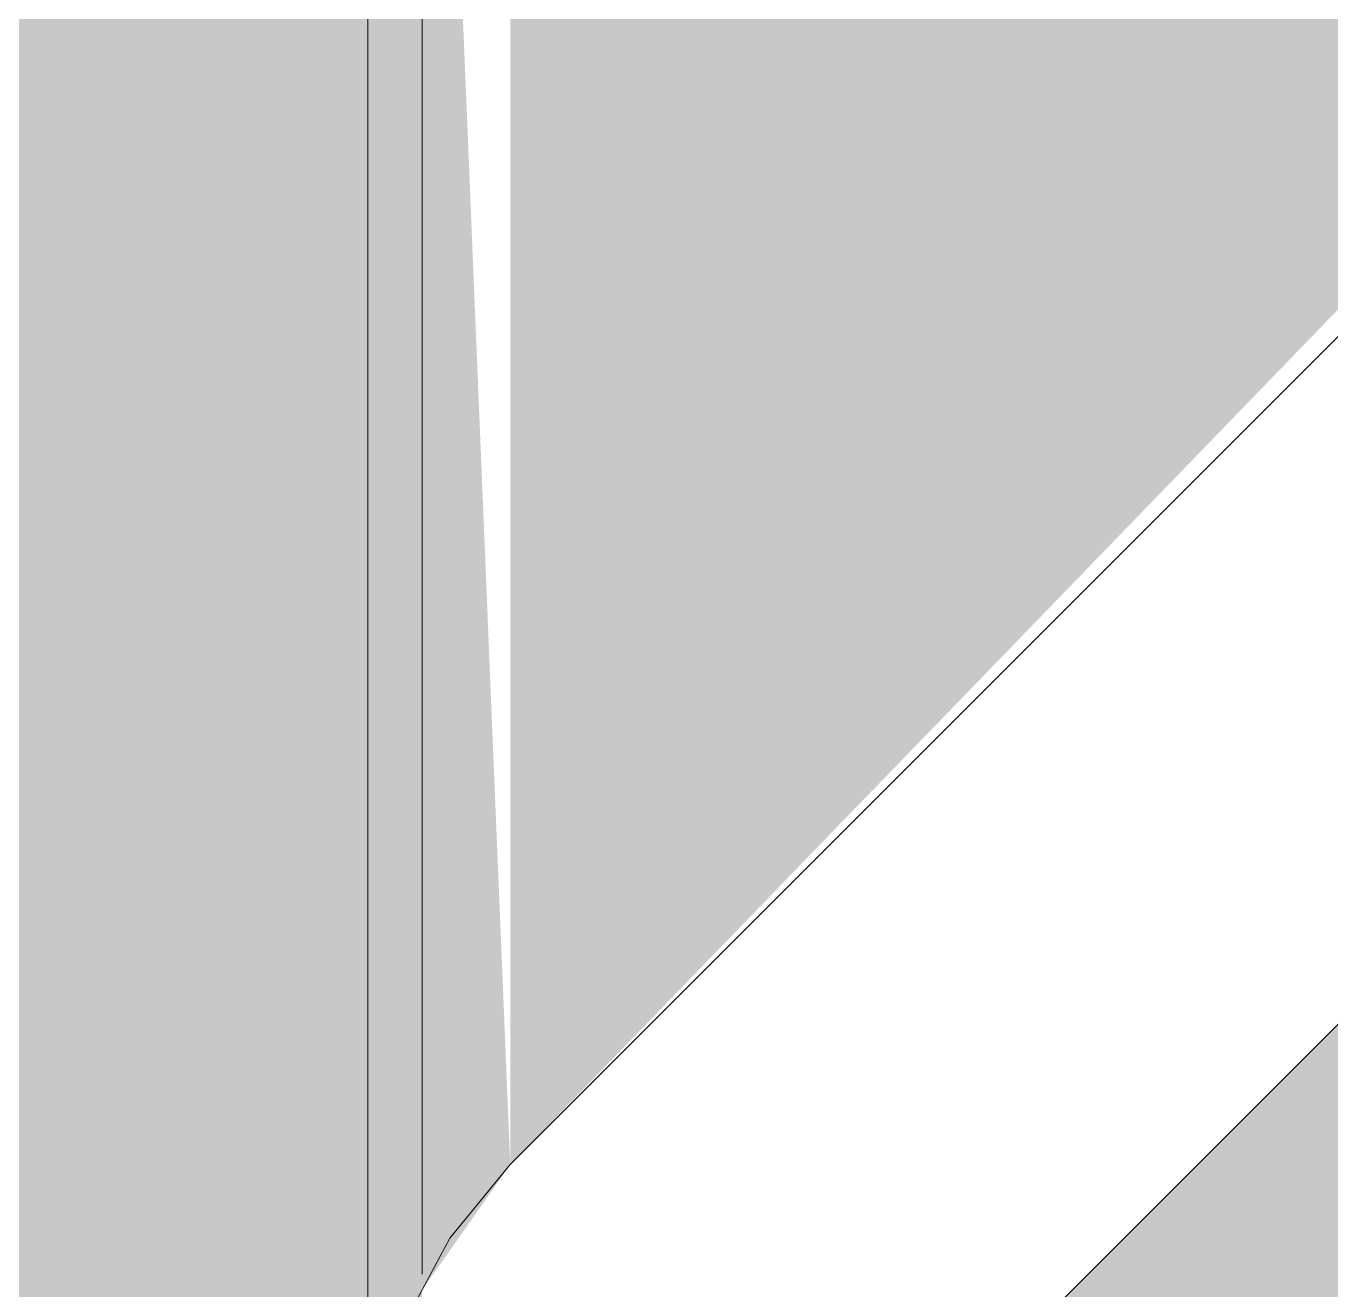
# Model space of a CAD drawing. Header units: metres. Extents: x -5 to 264, y -2 to 18.
# Drawn here: x -0.587854 to -0.583827, y 13.597769 to 13.601668 of the extents above; entities that cross this region are included whole.
import ezdxf

# ---------------------------------------------------------------- set-up
doc = ezdxf.new("R2010")
doc.units = ezdxf.units.M
for name, color, linetype, lineweight in [('A-WALL-1', 7, 'Continuous', 20), ('S-BEAM', 7, 'Continuous', 5), ('S-BEAM-3', 7, 'Continuous', 15)]:
    doc.layers.add(name, color=color, linetype=linetype, lineweight=lineweight)
doc.layers.add('A-WALL-PATT-4', color=9, linetype='Continuous', lineweight=9, true_color=0x808080)
doc.layers.add('S-BEAM-1', color=7, linetype='Continuous', lineweight=5, true_color=0xe9e9e9)

# ---------------------------------------------------------------- blocks, each defined once
blk = doc.blocks.new('MK_JOIST_R01 - MK_JOIST_36_-4788215-CORTE A_A')
at = {"layer": 'S-BEAM-1'}
for points in [[(-0.5863599, 13.5981554), (-0.5561728, 13.6293292), (-0.5603236, 13.627776), (-0.5863599, 13.6047378)], [(-0.5866317, 13.5977687), (-0.5863599, 13.5981554), (-0.5866317, 13.6047378)], [(-0.5766665, 13.5752017), (-0.5776565, 13.6047378), (-0.5852993, 13.5970947), (-0.5852993, 13.5752017), (-0.5791922, 13.5752017)]]:
    blk.add_hatch(color=256, dxfattribs=at).paths.add_polyline_path(points)
at = {"layer": 'S-BEAM'}
blk.add_line((-0.5867993, 13.6032675), (-0.5867993, 13.5970947), dxfattribs=at)
at = {"layer": 'S-BEAM-3'}
for p, q in [((-0.5561728, 13.6283441), (-0.5863599, 13.5981554)), ((-0.5852993, 13.5970947), (-0.5551121, 13.6272833))]:
    blk.add_line(p, q, dxfattribs=at)
at = {"layer": 'S-BEAM-3', "flags": 128}
blk.add_lwpolyline([(-0.5863599, 13.5981554), (-0.5865465, 13.5979281), (-0.5866851, 13.5976688), (-0.5867705, 13.5973874), (-0.5867993, 13.5970947)], dxfattribs=at)

msp = doc.modelspace()

# ---------------------------------------------------------------- hatches: boundary and pattern name
at = {"layer": 'A-WALL-PATT-4'}
msp.add_hatch(color=256, dxfattribs=at).paths.add_polyline_path([(-0.6266317, 0.85), (-0.5866317, 0.85), (-0.5866317, 14.1134274), (-0.6266317, 14.1134274), (-0.6266317, 1.2231774)])

# ---------------------------------------------------------------- linework, layer by layer
at = {"layer": 'A-WALL-1'}
msp.add_line((-0.5866317, 13.5978171), (-0.5866317, 14.1134274), dxfattribs=at)

# ---------------------------------------------------------------- block references
at = {"layer": 'S-BEAM'}
msp.add_blockref('MK_JOIST_R01 - MK_JOIST_36_-4788215-CORTE A_A', (0, 0), dxfattribs=at)

doc.saveas('drawing.dxf')
